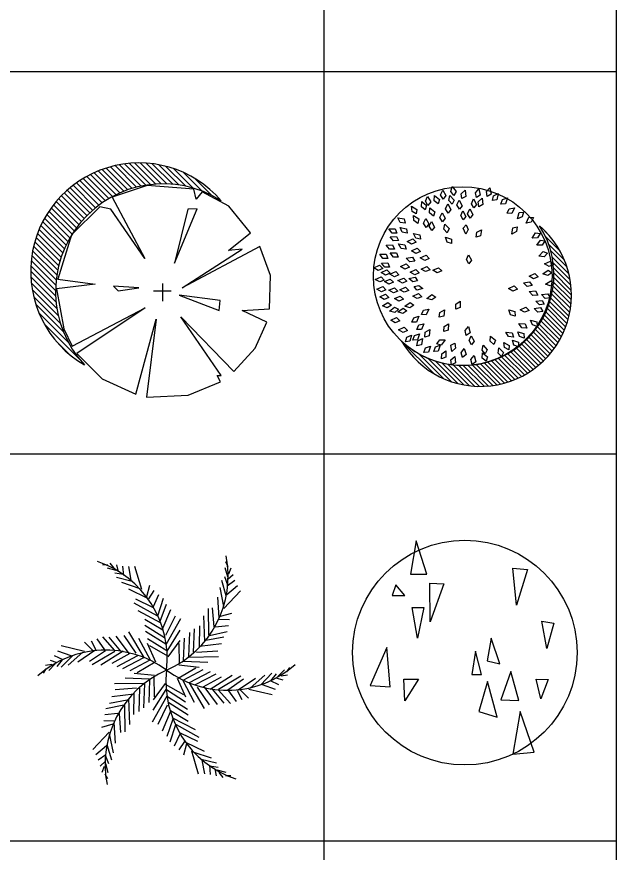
# Model space of a CAD drawing. Header units: millimetres. Extents: x -4017 to 59953, y -688 to 66564.
# Drawn here: x 55647 to 59953, y 34195 to 40200 of the extents above; entities that cross this region are included whole.
import ezdxf

# ---------------------------------------------------------------- set-up
doc = ezdxf.new("R2010")
doc.units = ezdxf.units.MM
doc.layers.add('www.cad-blocks.net', color=7, linetype='Continuous')

# ---------------------------------------------------------------- blocks, each defined once
blk = doc.blocks.new('A$C516926BB')
for p, q in [((60.31176071131927, 38.51941162519506), (60.31176071131904, -2.748136466834694e-06)), ((62.41206010361475, 38.51941162519506), (62.41206010361452, -2.748136466834694e-06)), ((7.570399702672148e-07, 30.43024590444702), (62.41206010361452, 30.43024590444702)), ((7.570399702672148e-07, 27.68761861799976), (62.41206010361452, 27.68761861799976)), ((7.570399702672148e-07, 24.90842295286348), (62.41206010361452, 24.90842295286348))]:
    blk.add_line(p, q)
blk = doc.blocks.new('A$C52A303F9')
at = {"color": 7}
for p, q in [((0.9368374744435641, 1.53162327277505), (0.7869125495542448, 1.68154819766437)), ((0.6411569596555182, 1.466467197123393), (0.4838106567408431, 1.623813500038068)), ((0.6694746761500028, 1.478242435122183), (0.5127492811368484, 1.634967830135338)), ((0.6987471372476648, 1.489062928517797), (0.5426714372074457, 1.645138628558243)), ((0.7290291809852079, 1.498873839273529), (0.5736381361707572, 1.654264884087979)), ((0.7603866862518771, 1.507609288500362), (0.6057228790314184, 1.662273095720593)), ((0.7928993135615201, 1.515189615683767), (0.6390149317071518, 1.669073997538362)), ((0.8266642708317704, 1.521517612906791), (0.6736238799589955, 1.674558003779794)), ((0.8618016070058729, 1.526473231225964), (0.7096861265965799, 1.678588711635257)), ((0.8984618598146881, 1.529905932910424), (0.747374444731804, 1.680993347993308)), ((0.9771805491195664, 1.531373152592096), (0.8285983483006021, 1.679955353411287)), ((1.019831814162217, 1.528814842042721), (0.8728431880238077, 1.675803468181357)), ((1.065271021902845, 1.523468588795367), (0.9202431019400592, 1.668496508758381)), ((1.114212075813384, 1.514620489378331), (0.971721385649289, 1.657111179542198)), ((1.167804084894897, 1.501121434790093), (1.028856387345968, 1.640069132339022)), ((0.5366223444646039, 1.410629994341207), (0.3769893908583981, 1.570262947947413)), ((0.561510190166473, 1.42583510313284), (0.4024267795462038, 1.584918513753109)), ((0.5872099162020277, 1.440228331590561), (0.4286885833851102, 1.598749664407251)), ((0.6137481576049595, 1.453783044680677), (0.4558046373711022, 1.611726564914534)), ((1.228133329206912, 1.480885144971126), (1.094818319550313, 1.614200154627724)), ((1.299880470542121, 1.449230958129419), (1.178430961141885, 1.570680467529428)), ((0.4448117190581797, 1.342068801774531), (0.2830527436674402, 1.50382777716527)), ((0.4666313883067232, 1.360342087019262), (0.3053978762061433, 1.521575599120069)), ((0.4891987982264254, 1.377867631592835), (0.3284932659280457, 1.538573163891215)), ((0.512524460164741, 1.394634924147795), (0.3523516565480804, 1.554807727764455)), ((0.3837817089952296, 1.282819948357655), (0.2204401839176171, 1.446161473435495)), ((0.4033895759773714, 1.303305035869016), (0.2405786938129495, 1.466115918033211)), ((0.4237325132239675, 1.323055053115468), (0.2614484477871883, 1.485339118552247)), ((0.3294014073374001, 1.21692138653566), (0.1644231109912653, 1.381899682881794)), ((0.3467812893920836, 1.239634458974251), (0.1823583496750416, 1.404057398691293)), ((0.3649106861125802, 1.26159801674703), (0.2010325506719255, 1.425476152187684)), ((0.2969383393058251, 1.169198545580684), (0.1308072559356788, 1.335329628951058)), ((0.312782200014226, 1.193447639365559), (0.1472354518348311, 1.358994387544953)), ((0.2676549768218592, 1.1182959990781), (0.1002947399097138, 1.285656235990245)), ((0.2818883367510807, 1.144155593642154), (0.1151539284910541, 1.31089000190218)), ((0.230159741032594, 1.03551237138754), (0.06074314035481621, 1.204928972065545)), ((0.2417542360483367, 1.064010830865072), (0.07305802864925681, 1.23270703826438)), ((0.2542658807528824, 1.091592140653802), (0.08625327711069986, 1.259604744295984)), ((0.2099213120579861, 0.9755648913755977), (0.03892547558984916, 1.146560727843735)), ((0.2195298345659467, 1.006049323360912), (0.04934939304166619, 1.176229764885193)), ((0.1940560481323246, 0.911244246314709), (0.02123202955590386, 1.084068264891357)), ((0.201402476482599, 0.9439907724577097), (0.02952965929694074, 1.115863589643595)), ((0.1879831789860873, 0.8772241609676712), (0.01411751031787389, 1.051089829635885)), ((0.1801914800430495, 0.8048299509241588), (0.003878529518487994, 0.9811429014489477)), ((0.1833091235562279, 0.8418052619042555), (0.008290046529737083, 1.016824338930746)), ((0.1794989317302225, 0.7253365902504356), (-1.090152181859594e-07, 0.9048356309958763)), ((0.1788325829927544, 0.7660958934811788), (0.001045438448500136, 0.9438830380256604)), ((0.1825532670923167, 0.6821893003950663), (0.001018212357394077, 0.8637243551299889)), ((0.1885111411600064, 0.6361384718341014), (0.004478123490116559, 0.8201714895039913)), ((0.1981497562505865, 0.5864069022502463), (0.0109195602087766, 0.7736370982920562)), ((0.212744280668403, 0.5317194233391547), (0.02116306985431038, 0.7233006341532473)), ((0.2346832506204919, 0.4696874988937907), (0.03657125665063177, 0.6677994928636508)), ((0.2696681597215047, 0.3946096352995028), (0.05974820386313695, 0.6045295911578705)), ((0.3455213579641168, 0.2786634825636156), (0.0971757011061527, 0.5270091394215797)), ((0.268778496848654, 0.3153133891858033), (0.1898312326454743, 0.394260653388983))]:
    blk.add_line(p, q, dxfattribs=at)
at = {"color": 0, "linetype": 'ByBlock'}
for p, q in [((0.8367484880100164, 1.520838247979327), (0.5854155696665657, 1.437026269069065)), ((1.171859045801511, 1.492900921675982), (0.8367484880100164, 1.520838247979327)), ((1.187567353198119, 1.421311523023405), (1.171859045801511, 1.492900921675982)), ((1.231201540410439, 1.473694009842347), (1.187567353198119, 1.421311523023405)), ((1.42319196414519, 1.372421201992438), (1.231201540410439, 1.473694009842347)), ((0.5854155696665657, 1.437026269069065), (0.821040180613636, 0.9952672968963725)), ((0.4964018277530613, 1.365436870416715), (0.2939391990873901, 1.166383420504872)), ((0.5766887322240564, 1.349722124371056), (0.4964018277530613, 1.365436870416715)), ((0.821040180613636, 0.9952672968963725), (0.5766887322240564, 1.349722124371056)), ((1.033975014210228, 0.9620917219110652), (1.196294190640401, 1.353214290158803)), ((1.128224858589192, 1.349722124371056), (1.033975014210228, 0.9620917219110652)), ((1.196294190640401, 1.353214290158803), (1.128224858589192, 1.349722124371056)), ((1.578529670621265, 1.180352083656544), (1.42319196414519, 1.372421201992438)), ((0.2939391990873901, 1.166383420504872), (0.1944532522431928, 0.8468502509094833)), ((1.421446596656551, 1.052888032397277), (1.578529670621265, 1.180352083656544)), ((1.646599002672701, 1.082571441594609), (1.088081406353695, 0.7839912667268436)), ((1.721649804678009, 0.8730414943190681), (1.646599002672701, 1.082571441594609)), ((1.088081406353695, 0.7839912667268436), (1.519187176012338, 1.061618446866987)), ((1.519187176012338, 1.061618446866987), (1.421446596656551, 1.052888032397277)), ((0.1944532522431928, 0.8468502509094833), (0.4632398454716622, 0.8101825101364284)), ((1.714668334724138, 0.6338281378459669), (1.721649804678009, 0.8730414943190681)), ((0.4632398454716622, 0.8101825101364284), (0.1857264148006834, 0.7787530180448812)), ((0.7756606259126784, 0.7857373496208311), (0.595887774597486, 0.7962138469845286)), ((0.595887774597486, 0.7962138469845286), (0.6290497568788851, 0.7630382719992213)), ((0.6290497568788851, 0.7630382719992213), (0.7756606259126784, 0.7857373496208311)), ((0.9501973747624106, 0.690503939949167), (0.9501973747624106, 0.8171668417121509)), ((0.1857264148006834, 0.7787530180448812), (0.2380874394555121, 0.4906493405410401)), ((1.008365356057993, 0.7620933386017441), (0.8821280427109741, 0.7620933386017441)), ((1.362104102047624, 0.6949410391348465), (1.067136996491627, 0.7333548628018889)), ((1.067136996491627, 0.7333548628018889), (1.353377264605342, 0.6233516404822694)), ((1.353377264605342, 0.6233516404822694), (1.362104102047624, 0.6949410391348465)), ((0.2974299340644393, 0.3666774550697482), (0.822785548102047, 0.6408124694219168)), ((0.822785548102047, 0.6408124694219168), (0.3323372838344767, 0.3142949682508061)), ((1.519187176012338, 0.621605557588282), (1.714668334724138, 0.6338281378459669)), ((1.695469292350708, 0.5377935786780199), (1.519187176012338, 0.621605557588282)), ((0.7564615835392487, 0.02269912495899007), (0.9018979392596975, 0.5612938057961401)), ((0.9018979392596975, 0.5612938057961401), (0.8315123855445563, 4.733738023787737e-08)), ((1.077609201422774, 0.5779534852392771), (1.458099313915, 0.1833387512035642)), ((1.367340204513084, 0.1554014249002194), (1.077609201422774, 0.5779534852392771)), ((0.2380874394555121, 0.4906493405410401), (0.2974299340644393, 0.3666774550697482)), ((1.611691652902891, 0.3509627090240883), (1.695469292350708, 0.5377935786780199)), ((0.3323372838344767, 0.3142949682508061), (0.51385550263808, 0.130956264384622)), ((1.458099313915, 0.1833387512035642), (1.611691652902891, 0.3509627090240883)), ((0.51385550263808, 0.130956264384622), (0.7564615835392487, 0.02269912495899007)), ((1.339414324697145, 0.1554014249002194), (1.367340204513084, 0.1554014249002194)), ((1.363849469536262, 0.1100032696569997), (1.339414324697145, 0.1554014249002194)), ((1.131715593566014, 0.01396871048905268), (1.363849469536262, 0.1100032696569997)), ((0.8315123855445563, 4.733738023787737e-08), (1.131715593566014, 0.01396871048905268))]:
    blk.add_line(p, q, dxfattribs=at)
at = {"color": 7}
blk.add_arc((0.7780576213422137, 0.9035397778827701), 0.7780588094768616, 40.62302626699228, 239.7449716165339, dxfattribs=at)
blk.add_arc((0.9522156517380154, 0.7583543583268693), 0.7734218140113027, 57.42645715111826, 222.9415407211324)
blk = doc.blocks.new('A$C1A4762B1')
h = blk.add_hatch()
h.set_pattern_fill('ANSI31', color=256, scale=300, angle=90, style=0)
h.set_pattern_definition([(315, (-0.03251415907789124, -100.876983926699), (-0.01405736376202106, -0.01405736376202107), [])])
edge = h.paths.add_edge_path()
edge.add_arc((0.6399890328257243, 0.5456041143222592), 0.5456048750358502, 210.2550283715033, 409.3769737304388)
edge.add_arc((0.5381794115876346, 0.6677304488014215), 0.5423532347990035, -132.9415407071951, 32.57354284294058, ccw=False)
at = {"linetype": 'ByBlock'}
for points in [[(0.4170594409479236, 1.119759024174073), (0.4025232894694, 1.145326404947127), (0.4148749046860303, 1.174002539858748), (0.4340019186424797, 1.141132139911178)], [(0.4813610464302656, 1.141801075871854), (0.4634565656763243, 1.165133890283187), (0.4717596580310328, 1.19523275686106), (0.4952129804648848, 1.165295363480482)], [(0.5302315095123049, 1.123070468809374), (0.5263963831780529, 1.152230072122848), (0.548639662904634, 1.174141704169415), (0.5539767136529008, 1.136487730343106)], [(0.6169231846276944, 1.129090115836334), (0.61091537579955, 1.157880685342434), (0.6314554833766124, 1.181396362935402), (0.6395970522128209, 1.144247732913755)], [(0.6817924940417015, 1.136304103005614), (0.676548237764564, 1.165243495457844), (0.6977031012543193, 1.18820770375396), (0.704859317732371, 1.150856740964173)], [(0.7122761053676641, 1.111278199133039), (0.7181310291391583, 1.140100248453791), (0.7462904244209767, 1.153588449568133), (0.7390937472850965, 1.116245261517179)], [(0.3104750669499481, 1.05533052634928), (0.2878383787115126, 1.074107400556841), (0.2892538292755944, 1.105298418681286), (0.3187668637581282, 1.08131328471768)], [(0.3268779855266075, 1.082208699275952), (0.3123418340478565, 1.107776080049007), (0.3246934492647142, 1.136452214960855), (0.3438204632209363, 1.103581815013058)], [(0.3874999636780103, 1.092041460844257), (0.3646327881583602, 1.110536945243666), (0.3656623830540866, 1.1417430832023), (0.3954697908322942, 1.118124778920446)], [(0.4722625395918385, 1.089935981436838), (0.4520164908285551, 1.111268777055102), (0.4571268883294124, 1.142070837851634), (0.4835819466954945, 1.114749861616247)], [(0.5147569657910935, 1.059679339763534), (0.5002208143123426, 1.085246720536588), (0.5125724295292002, 1.113922855448436), (0.5316994434854223, 1.08105245550064)], [(0.6011815242657121, 1.067189126267749), (0.5866453727869612, 1.092756507040804), (0.5989969880035915, 1.121432641952424), (0.6181240019600409, 1.088562242004855)], [(0.6313271583051119, 1.074642005986334), (0.6281985357882149, 1.103885849450535), (0.6509653569194143, 1.125252996371046), (0.6553899823907159, 1.087480935995018)], [(0.7638564792762281, 1.090951669313654), (0.7732274973757285, 1.118829522157739), (0.802837608347545, 1.128735300277867), (0.7910823336540034, 1.092567367347101)], [(0.2570372379477703, 1.031681241116075), (0.2317123298475963, 1.046635828677381), (0.2281697704486305, 1.077657327429506), (0.2611091318422041, 1.058649320522136)], [(0.3589832772886439, 1.018158683925776), (0.3365894808769099, 1.037224583896432), (0.3384051940995505, 1.068394862968262), (0.3676079150957321, 1.044032865061354)], [(0.4471214431071076, 1.03714928406248), (0.4325852916285839, 1.062716664835534), (0.4449369068452143, 1.091392799747155), (0.4640639208016637, 1.058522399799585)], [(0.5786367292923842, 1.007108745668575), (0.5641005778136332, 1.032676126441856), (0.5764521930302635, 1.061352261353477), (0.595579206986713, 1.02848186140568)], [(0.8010789547452077, 1.035610253575442), (0.813704656002983, 1.062173053261631), (0.8442840568529846, 1.068480458083286), (0.8283033825086932, 1.033970692753655)], [(0.1894649745356674, 0.9757906076165455), (0.1605439358584135, 0.9811351544867648), (0.1465600930698656, 1.009051731153704), (0.1840246561787353, 1.002516261264645)], [(0.2666905803491773, 0.9751879644127257), (0.2422640123979818, 0.991568850760359), (0.2405044886043015, 1.022742352135083), (0.2723007839549609, 1.00187847287998)], [(0.3156050191580562, 0.9507836064158255), (0.3010688676793052, 0.97635098718888), (0.3134204828959355, 1.005027122100728), (0.3325474968523849, 0.9721567221529313)], [(0.4133025440009988, 0.9845786899675204), (0.3987663925222478, 1.010146070740575), (0.4111180077391055, 1.038822205652423), (0.4302450216953275, 1.005951805704626)], [(0.537302898528651, 0.9958437178179338), (0.5227667470499, 1.021411098591216), (0.5351183622665303, 1.050087233502836), (0.5542453762229798, 1.017216833555267)], [(0.8989271047771581, 1.043073826086356), (0.8913466157569019, 1.014656809254348), (0.8624258482889218, 1.002889382985813), (0.8718589548884665, 1.039731239012326)], [(0.9580185144407096, 1.009472593624196), (0.945025844998554, 0.9830873477437763), (0.9143619562253207, 0.9772044031371934), (0.930819427586357, 1.011489348696387)], [(0.2018943393134123, 0.9160796253745502), (0.1732560825230394, 0.922775960746776), (0.1605981838442858, 0.9513182226223762), (0.1977146386955155, 0.9430312065801445)], [(0.3494239182639376, 0.9320087920611968), (0.3348877667851866, 0.9575761728342513), (0.3472393820020443, 0.9862523077460992), (0.3663663959582664, 0.9533819077983026)], [(0.4423810211410455, 0.919029328916622), (0.4223827598993921, 0.9405945835344482), (0.4278486419741512, 0.9713355536732706), (0.4539863230172614, 0.9437107914968692)], [(0.5559137929899407, 0.9654752494520835), (0.5683373972342451, 0.9388173291094972), (0.5537099901368947, 0.9112325131134185), (0.5373003810611863, 0.9455403924646362)], [(0.8609854752273804, 0.9549368900291029), (0.8562039632279266, 0.9259174516746498), (0.8285644078405312, 0.9113937438173707), (0.8343705907504955, 0.9489782365719748)], [(0.1414605230486359, 0.916402177738064), (0.1120501175712434, 0.9165389588411017), (0.09334213095485211, 0.9415368457255227), (0.1313719087956997, 0.9417414257379733)], [(0.2825862528836751, 0.8804962268818599), (0.2538330770537414, 0.8866805246673266), (0.2406679344796885, 0.9149923973170644), (0.2779263401198477, 0.9073689424083113)], [(0.6151331819460211, 0.8931600390278618), (0.6193243250065734, 0.922270603763991), (0.6466632038002444, 0.9373526731924358), (0.6416215568131065, 0.8996580097602873)], [(0.9978860571932273, 0.9143358618384809), (0.9824536784346947, 0.8892992417538608), (0.9513705514386857, 0.8863458829721367), (0.9710000870081785, 0.9189186812698154)], [(0.1504735619348594, 0.8726255923206736), (0.1211056331676446, 0.8710395849641372), (0.1009656474536769, 0.8948988407651086), (0.1389181586196173, 0.8973304558289783)], [(0.1958296417776637, 0.8208094552603598), (0.1666912781643077, 0.8248027528131843), (0.1514238430240766, 0.8520385479396282), (0.1891518847685347, 0.8472530780845773)], [(0.2555773948470232, 0.8630428403414498), (0.2285096681014238, 0.8515394135370116), (0.2014419413562791, 0.8671028733313051), (0.2362916395409229, 0.8823279970433759)], [(0.4686503749580879, 0.8539533670768833), (0.4408762482523798, 0.8636274843570391), (0.4312935812235992, 0.8933437358796255), (0.4673313260834675, 0.8811952050618856)], [(1.026999060660728, 0.8698999992761856), (1.010496159289687, 0.8455557000309), (0.9793142442401859, 0.8439521771044838), (1.000336957358286, 0.8756436805201702)], [(0.1257777663795423, 0.8212706164154042), (0.09637261150669474, 0.8206983172606215), (0.07706740106618781, 0.8452379171305893), (0.1150811933639488, 0.846359278246382)], [(0.2818802245312781, 0.8067177010889282), (0.2548124977859061, 0.7952142742842625), (0.227744771040534, 0.8107777340787834), (0.2625944692251778, 0.8260028577906269)], [(1.041462207471341, 0.7972569252797257), (1.021424212413876, 0.7757285855043392), (0.9903647872708916, 0.7789215812315433), (1.015994940259134, 0.8070178641421535)], [(0.0866254454870159, 0.7646830496405528), (0.05724185572648821, 0.7659461063319668), (0.0395049772537277, 0.7916421420957249), (0.07751468933679462, 0.7903900865976539)], [(0.1489922388138893, 0.7729848913077149), (0.1195865768731892, 0.7735305150335989), (0.1012279122319342, 0.7987860598607313), (0.1392568591265899, 0.7984619399805979)], [(0.2481702002978636, 0.749803710966944), (0.2190926126561408, 0.7453895795283643), (0.196743061959296, 0.767192806252524), (0.2342834791136283, 0.7732774537764726)], [(0.3344870216637901, 0.7654128310330179), (0.307419294918418, 0.7539094042283523), (0.280351568173046, 0.7694728640228732), (0.3152012663576897, 0.7846979877347167)], [(0.5711206598705303, 0.7329928359090445), (0.5565845083920067, 0.7585602166823264), (0.568936123608637, 0.7872363515939469), (0.5880631375650864, 0.7543659516463777)], [(0.05642544821353113, 0.7053324504338434), (0.02935772146815907, 0.6938290236294051), (0.002289994722787014, 0.7093924834236986), (0.03713969290765817, 0.7246176071357695)], [(0.09708841590008888, 0.7134970389756745), (0.06769783238701166, 0.7124088017953909), (0.04796495346386109, 0.7366058388317924), (0.08595321333882566, 0.7383941249629515)], [(0.2161043675400833, 0.7136573709285585), (0.1890366407947113, 0.7021539441241202), (0.1619689140493392, 0.7177174039184138), (0.196818612233983, 0.7329425276304846)], [(0.339939217400115, 0.698093911134265), (0.312871490654743, 0.6865904843295993), (0.2858037639093709, 0.7021539441241202), (0.3206534620940147, 0.7173790678359637)], [(0.4096386137694026, 0.6903121812370046), (0.3825708870240305, 0.6788087544323389), (0.3555031602786585, 0.6943722142268598), (0.3903528584635296, 0.7095973379387033)], [(1.078888157549045, 0.7292208307230794), (1.051820430803673, 0.7177174039184138), (1.024752704058301, 0.7332808637129347), (1.059602402242945, 0.7485059874247781)], [(0.06554013751883758, 0.6361784080390862), (0.03847241077346553, 0.6246749812344206), (0.01140468402809347, 0.6402384410289415), (0.04625438221273726, 0.6554635647407849)], [(0.1003405736307741, 0.6769946134179463), (0.0732009629782624, 0.6656618206004623), (0.04623175305914629, 0.6813953779942494), (0.08117661103528917, 0.6964008022341659)], [(0.1532124525760992, 0.6672937731200363), (0.126038763653014, 0.6560429380522237), (0.09911715972998536, 0.671857815672638), (0.1341071442700468, 0.6867577095479191)], [(0.2642393790417827, 0.630730203550911), (0.2353719152501981, 0.6251034643842104), (0.2121297847106689, 0.6459526005755833), (0.2493827822577259, 0.6536024390939019)], [(0.274365292873199, 0.6790471533863638), (0.2472975661278269, 0.6675437265819255), (0.2202298393824549, 0.683107186376219), (0.255079537567326, 0.6983323100882899)], [(0.9861811934461002, 0.655801900823235), (0.9591134667007282, 0.6442984740187967), (0.9320457399553561, 0.6598619338130902), (0.9668954381399999, 0.6750870575251611)], [(1.068451295102705, 0.6797703221982374), (1.044133757821328, 0.6632280115984486), (1.014558374641183, 0.67323699864437), (1.045786693125592, 0.6949417902867481)], [(0.1203040739508197, 0.6227220141336147), (0.0932363472054476, 0.6112185873291764), (0.06616862046007554, 0.62678204712347), (0.1010183186449467, 0.6420071708355408)], [(0.2009087736603306, 0.6289283602238811), (0.1739371801463676, 0.6172013059167512), (0.1467415720971985, 0.6325402111833682), (0.1814640685238373, 0.648053241109892)], [(0.2438917645047241, 0.5966773370198553), (0.2722686471693123, 0.6044067088998872), (0.2969776965796882, 0.5853188596454402), (0.2603862964526797, 0.5749566546510323)], [(0.8623463435860685, 0.5820446348409405), (0.8352786168406965, 0.5705412080365022), (0.8082108900950971, 0.5861046678307957), (0.8430605882799682, 0.6013297915428666)], [(0.949792657850594, 0.6033013209782894), (0.9208667193211113, 0.5979833571193467), (0.8978486924349909, 0.6190796494524875), (0.9351813031887559, 0.6263309962189396)], [(1.084101693700632, 0.6161564396268204), (1.05903745682258, 0.6007689548052895), (1.029962282711949, 0.6121495243151003), (1.062171070215982, 0.6323707968547296)], [(0.07521334624016163, 0.5776619027315064), (0.04814561949478957, 0.5661584759268408), (0.02107789274941752, 0.5817219357213617), (0.0559275909340613, 0.5969470594332051)], [(0.09260786426420964, 0.5319708946328774), (0.06554013751883758, 0.5204674678282117), (0.03847241077346553, 0.5360309276227326), (0.07332210895810931, 0.5512560513345761)], [(0.1467433177549538, 0.5705412080365022), (0.1196755910095817, 0.5590377812318366), (0.09260786426420964, 0.5746012410263575), (0.1274575624488534, 0.5898263647382009)], [(0.2123825551125265, 0.57426290494368), (0.1853148283671544, 0.5627594781392418), (0.1582471016217823, 0.5783229379337627), (0.1930967998064261, 0.5935480616456061)], [(0.2893951561889025, 0.5363570326758236), (0.2623274294435305, 0.5248536058711579), (0.2352597026981584, 0.5404170656656788), (0.2701094008828022, 0.5556421893775223)], [(0.9834144442393153, 0.5464438068904656), (0.9540812043005644, 0.544310336921626), (0.9334997250577999, 0.5677898135793384), (0.9714002828145567, 0.5709288544092033)], [(1.057361345124264, 0.5289776263480235), (1.0281034726695, 0.5259830380889525), (1.006840872409384, 0.5488475289450889), (1.044632810800294, 0.5530990284778454)], [(0.1081282602817737, 0.4849571532959089), (0.08270158667278338, 0.4701762558740938), (0.05390821243827304, 0.4822520462053035), (0.08659350210655248, 0.501693694666983)], [(0.1804258027411834, 0.5213367634787573), (0.1533580759958113, 0.5098333366743191), (0.1262903492504392, 0.5253967964686126), (0.161140047435083, 0.5406219201806834)], [(0.2431794665321831, 0.4854759924560312), (0.2184256199755055, 0.4695939982468644), (0.1891302632391216, 0.4803951641852109), (0.220931298806363, 0.5012518176192771)], [(0.3729832797494055, 0.5340235297705931), (0.3490313164268173, 0.516956189251232), (0.3192452197536113, 0.5263194983306221), (0.3499940373644677, 0.5486984185711208)], [(0.4939843320789805, 0.4624669024694867), (0.4945749745636476, 0.4918716946108361), (0.5198585964899394, 0.5101916720732333), (0.5194762555386205, 0.4721632659666284)], [(1.022871567687844, 0.4909371061708043), (0.9936997053823688, 0.4871963697416959), (0.971860174466201, 0.5095104460456241), (1.009531223509157, 0.5147256085181198)], [(0.1504758738649343, 0.461248657019496), (0.1278510230990832, 0.4424575211507999), (0.09745429296162911, 0.4495934800131636), (0.126464781419827, 0.4741840760821106)], [(0.2003577031218811, 0.4523818846716949), (0.1758390707304898, 0.4361391224351792), (0.1463886933095182, 0.4465101581449744), (0.1778809151676342, 0.4678302383056234)], [(0.2883817179126709, 0.4293747370745677), (0.3007925097954285, 0.4560386247178485), (0.3313199805920704, 0.4625927561394292), (0.3156184976887744, 0.4279550701567132)], [(0.3944559735971325, 0.4132915897216662), (0.3980172920767018, 0.442485898586483), (0.4250239883831455, 0.4581550232121572), (0.4207977981889144, 0.4203602461650462)], [(0.8489267194815966, 0.4201483178253511), (0.8207922432895884, 0.42871814330897), (0.8100436131978768, 0.4580328164793173), (0.8465329720634145, 0.4473168216493377)], [(0.9320457399553561, 0.4544919317431777), (0.9049780132099841, 0.4429885049387394), (0.877910286464612, 0.4585519647330329), (0.9127599846492558, 0.4737770884451038)], [(1.014228989041158, 0.4480798709455485), (0.9851645951359842, 0.4435796858008416), (0.9627506022661692, 0.4653166597292966), (1.000272843684797, 0.4715124046012988)], [(0.1582471016217823, 0.3925764286479989), (0.1311793748764103, 0.3810730018433333), (0.1041116481310382, 0.3966364616378542), (0.138961346315682, 0.4118615853496976)], [(0.2310402915140912, 0.3835399514782694), (0.2415266052948937, 0.4110177221791673), (0.2715116843537544, 0.4197227865543027), (0.2583091302039975, 0.3840576997110929)], [(0.2046005836732547, 0.3347209585426754), (0.1775328569278827, 0.3232175317380097), (0.1504651301825106, 0.3387809915325306), (0.1853148283671544, 0.3540061152443741)], [(0.2600311508526829, 0.3410314911159276), (0.2723185685217686, 0.3677524571619415), (0.302815419753415, 0.3744476178685545), (0.2872742014558298, 0.3397377289400083)], [(0.4209701592526471, 0.3278898141136324), (0.4227858724752878, 0.3572444363205705), (0.4488110953320756, 0.3744946794256521), (0.4468440726741392, 0.3365152550295534)], [(0.55638341244412, 0.3050692137094302), (0.55004875271743, 0.3337896375496712), (0.5703202498814335, 0.3575372587918082), (0.5788835310568174, 0.3204835670578632)], [(0.9177920927211289, 0.3490373588360853), (0.8884146219359081, 0.3504355253771791), (0.8707960966460178, 0.3762128541477523), (0.9087996491348349, 0.3747860206474343)], [(0.9801023728068685, 0.3588646877838073), (0.9519319161036037, 0.3673154882517338), (0.9410594439541455, 0.3965844557990295), (0.9775937823478671, 0.3860228283801916)], [(0.1920033119702111, 0.2667932198351082), (0.1993413718682859, 0.2952738015767409), (0.2281608138671345, 0.3072872471614119), (0.2190419954117715, 0.2703663451466127)], [(0.236603833843219, 0.2763053986145678), (0.246232895291314, 0.3040951779414627), (0.2759335668999938, 0.3137260251485259), (0.26384349681598, 0.2776686256172525)], [(0.3076840734386224, 0.2953991993758791), (0.310556498267033, 0.3246693178418809), (0.3371864850414568, 0.3409704502050772), (0.333852025742317, 0.3030865850803366)], [(0.5871495499904995, 0.2487280330376507), (0.5725197891795233, 0.2742419656633501), (0.5847662205828783, 0.3029631778558723), (0.6040135793202808, 0.2701631010688743)], [(0.7218547088814375, 0.2513281375288443), (0.699284150265612, 0.2701844506143516), (0.7008092104354091, 0.3013703016274576), (0.7302377688158685, 0.2772815945793354)], [(0.8379013089684122, 0.2950499368641886), (0.8086431885026286, 0.2980421009997372), (0.7924511534267822, 0.3247385635377213), (0.8303210579590541, 0.3212491242823035)], [(0.9023983100109945, 0.2888971752868201), (0.8743144208162903, 0.2976313510980617), (0.8637373716387629, 0.327008368350107), (0.9001634524649944, 0.3160792105029486)], [(0.2606177035336259, 0.2430673580570328), (0.2660210586157064, 0.2719774672450512), (0.2939660177203223, 0.2859045047107429), (0.2873543663640703, 0.2484533108454343)], [(0.3803191205927305, 0.2540571254285169), (0.3976137000429389, 0.2778455297686833), (0.4288314829670981, 0.2784227136501158), (0.406777910978235, 0.2474397212488384)], [(0.4881626582280205, 0.2586918702666026), (0.491449380147742, 0.2294653734113581), (0.4687984413922095, 0.2079754202836739), (0.4641696164912901, 0.2457230008105853)], [(0.8102566202494472, 0.218339267201145), (0.7845113880784993, 0.2325580463289043), (0.7800765814786246, 0.2634646087767578), (0.8135498837900741, 0.2454134623321806)], [(0.8692556091659753, 0.2372731979139644), (0.8415308205455858, 0.2470878173853635), (0.8320987359268202, 0.2768522070427935), (0.8680745083054262, 0.2645213653293013)], [(0.3027762479368903, 0.2020693282529464), (0.3120160085634325, 0.2299909593475604), (0.3415791892621201, 0.2400359311698139), (0.3299941998252507, 0.2038130947905756)], [(0.3614647811014038, 0.2090270530370617), (0.3709912779474962, 0.2368521589173724), (0.4006562253616721, 0.2465924878051737), (0.3886992306966022, 0.2104907408365762)], [(0.4084591846719832, 0.1644253589863638), (0.4088907062252929, 0.1938329166639505), (0.4340748267582057, 0.2122894381379865), (0.4338982669301004, 0.174259519886391)], [(0.534365583219369, 0.1728973647354906), (0.5257786339359427, 0.2010266192833114), (0.5441078605358598, 0.2263035368996498), (0.555575711681513, 0.1900434452600166)], [(0.6690519417870746, 0.194230289376037), (0.6503237305071252, 0.2169072548181248), (0.6575441042789407, 0.2472840438936146), (0.6820540140104185, 0.2182053544361224)], [(0.7676255796141049, 0.1778878785016786), (0.747078935544323, 0.198931311607339), (0.7517518526217373, 0.2298027702370291), (0.7785918313918501, 0.2028598417541616)], [(0.4670617721424151, 0.1285714554576316), (0.4645462406861043, 0.1578744034475221), (0.4877555256693995, 0.1787600971754273), (0.4913881836712335, 0.1409036624324926)], [(0.5907404771091933, 0.1314845941815292), (0.5841898442399724, 0.1601565293869953), (0.6042820405061775, 0.1840560432131042), (0.6131239486464892, 0.1470678489338297)], [(0.6743387476160478, 0.1502806752089327), (0.6513843593847923, 0.168667809850831), (0.6522663634043511, 0.1998784679799428), (0.6821851330084883, 0.1764013923318544)]]:
    blk.add_lwpolyline(points, close=True, dxfattribs=at)
blk.add_circle((0.5348608752233304, 0.6598569146779028), 0.534860873559635)
for centre, radius, start, end in [((0.6399890328257243, 0.5456041143222592), 0.5456048750358502, 210.2550283715033, 49.37697373043883), ((0.5381794115876346, 0.6677304488014215), 0.5423532347990035, 227.0584592928049, 32.57354284294066)]:
    blk.add_arc(centre, radius, start, end)
blk = doc.blocks.new('A$C1697704D')
at = {"color": 0}
for p, q in [((0.5019219928283292, 1.575131262245122), (0.4637424813272446, 1.576896431633941)), ((0.548727413705592, 1.553810353697372), (0.5198379583091537, 1.589628499888249)), ((0.5780763529771775, 1.527549420869946), (0.5671028643214413, 1.577864817667205)), ((0.616970177730991, 1.50084721193889), (0.6106417148416767, 1.568189098419225)), ((0.6707682140579436, 1.465793143278006), (0.6525472818389062, 1.564335966059616)), ((0.7460035993610745, 1.399096851808281), (0.6965456220659689, 1.564217470576978)), ((1.366770186124086, 1.563529786070376), (1.349209112462404, 1.59747678560143)), ((0.5631721355721311, 1.535901270199929), (0.4989102493245809, 1.552282172712466)), ((0.61533688963641, 1.506669801388853), (0.552708281079731, 1.517228106611128)), ((1.363421075436918, 1.490870629742403), (1.345476415184066, 1.554713486739047)), ((1.363640267820301, 1.473787278876898), (1.401727951171551, 1.508448293760694)), ((1.371708441410647, 1.512334663028923), (1.388283149514791, 1.555262729295237)), ((0.6761275530730018, 1.457882593416571), (0.5646007504094541, 1.486027170309853)), ((0.7348254374480803, 1.405360738165427), (0.6030350900241501, 1.449767735051864)), ((1.352332603540162, 1.354039065887946), (1.320943129643638, 1.464696363506846)), ((1.364188248678147, 1.431078909571397), (1.342017708267576, 1.490596008464308)), ((1.359962380511206, 1.426753146379951), (1.415117954711832, 1.465904697253791)), ((0.7888782914887997, 1.335812395791208), (0.6542808634108042, 1.401421805744576)), ((0.7818856760352446, 1.349545555905934), (0.803018052448806, 1.430943383120393)), ((0.7963303979056491, 1.331636472408718), (0.8356335633377512, 1.393037273956452)), ((1.336196268279082, 1.2769442977376), (1.308758695968208, 1.41328154350299)), ((1.336360662549851, 1.264131785897916), (1.454630376467776, 1.389523944455959)), ((1.356503673661564, 1.362635662865841), (1.432733826490221, 1.427686858695324)), ((0.8259341607188162, 1.270881276271666), (0.70251489912539, 1.330226797306523)), ((0.8301197013502133, 1.278350539627581), (0.8687085535336792, 1.36468838071778)), ((0.8613567464260541, 1.211772743638676), (0.901783554133317, 1.336339495320999)), ((1.302992042101778, 1.195358998836127), (1.292512764481899, 1.344728453403832)), ((0.8555379281001478, 1.210126077574841), (0.6915915594940998, 1.301996407390561)), ((0.8786085593426378, 1.17266125491642), (0.9227614134024407, 1.295140048747044)), ((1.227474276325665, 1.074786922015164), (1.225063160439504, 1.262703755342045)), ((1.265287957257215, 1.130802126638173), (1.254973073975407, 1.267359064126822)), ((0.885601180624235, 1.158928105205177), (0.7195620342170059, 1.247063800703472)), ((0.8928486137838263, 1.110700671380755), (0.9553769184633438, 1.257233929181211)), ((0.9196453005185958, 1.071147885749269), (0.9875329442131715, 1.209770593690337)), ((1.19816714176045, 1.023152404897019), (1.191475347608048, 1.21101431914758)), ((1.311389004233661, 1.208281359310604), (1.392447804266794, 1.23067910475902)), ((0.9091814460261958, 1.052474722160241), (0.7680508876374006, 1.141374518555722)), ((0.8965746692799712, 1.108612708407691), (0.7682555550666166, 1.185426018594171)), ((0.9222477137395799, 1.005893972643662), (1.026886252841905, 1.192625598122959)), ((1.303101638259932, 1.186817326024084), (1.375927894275264, 1.183480199465293)), ((0.7625877128130014, 0.9113457419464339), (0.6531925921774473, 1.095331154795531)), ((0.9185216582473004, 1.007981935616499), (0.7736650431061207, 1.098969682019515)), ((0.9294951469030366, 0.9576665388190122), (1.022750862495286, 1.106610561019124)), ((1.083904115549785, 0.91916936054713), (1.090273536463201, 1.090112696729193)), ((1.117765906890554, 0.9495046119361632), (1.124190137773439, 1.116177114485254)), ((1.160079458408973, 0.9884913900114043), (1.162442203471755, 1.138025617377707)), ((1.23180974065076, 1.070571012390701), (1.359901155172338, 1.097843758500858)), ((1.273849301740256, 1.130911975119488), (1.367914518726366, 1.140661981526819)), ((0.4175276723774459, 0.9651694372091697), (0.3840045817942155, 1.02990736531342)), ((0.4805693123416859, 0.967788855330582), (0.4250929475390421, 1.04437669001527)), ((0.5538459185070224, 0.9615520220725102), (0.4661813116927078, 1.05884602764263)), ((0.5963433801016436, 0.9569367805227103), (0.5123500216614048, 1.056413656792301)), ((0.6571228662189696, 0.9382887331660186), (0.5614854486375407, 1.065706442672081)), ((0.7047749391981597, 0.9417189433575004), (0.6186679307531904, 1.069822699979795)), ((0.807977627440323, 0.8935084839797582), (0.7256161313400753, 1.048742284450555)), ((0.9257690959786942, 0.9597544992304847), (0.7883645872582292, 1.046566322251238)), ((0.9351093081997988, 0.9152617126865152), (1.021167733824996, 1.033887371595938)), ((1.045761634152996, 0.8887791794500117), (1.052240651224338, 1.051180842817985)), ((1.206564091972496, 1.036074765218018), (1.334710304472765, 1.05907668277905)), ((0.3339418495427253, 0.9553153567349), (0.1662141583299217, 0.9950438169453264)), ((0.3947955845333126, 0.961614487419638), (0.3348691609139678, 1.020614569185682)), ((0.8475083781193007, 0.8771680754498448), (0.7878047194030842, 1.011009660592208)), ((0.933476020109083, 0.9210843021346591), (0.803064137234287, 0.9941629728825774)), ((1.016125710979168, 0.8627696912506053), (1.01420777790554, 1.012248989060254)), ((1.160024660296358, 0.9927622290390445), (1.318190382557532, 1.011877777333666)), ((0.1813067099515138, 0.8944443563832465), (0.1198226728615737, 0.9226346919897424)), ((0.2385634531281084, 0.9235077712364728), (0.1441123680806413, 0.956999398186781)), ((0.2480938622645681, 0.9241938183529328), (0.1679565334973177, 0.8416810976270881)), ((0.3229280819007272, 0.9487667312523627), (0.2185753067876703, 0.8568364823711363)), ((0.410185162118978, 0.9608036877793893), (0.2860670116644997, 0.8770436431650523)), ((0.4849451161892375, 0.9604294404578013), (0.3718407378819393, 0.8832180240037815)), ((0.5523625645100765, 0.9556894463842127), (0.3908273117863246, 0.8596429428728243)), ((0.6117329515955134, 0.9561259911306479), (0.4523855993406869, 0.8563997723802004)), ((0.6607941236027273, 0.9404716092187755), (0.5301122643265899, 0.8677506920407723)), ((0.7157144518712357, 0.9233204010486133), (0.5681596625997827, 0.8455476948947762)), ((0.7589164554292438, 0.909162865893677), (0.6076904193746486, 0.8292072761146301)), ((1.0839589136624, 0.9148985215215362), (1.297992573400279, 0.9176447341519633)), ((1.13916927405603, 0.949779233216077), (1.29316392619171, 0.9602981845330305)), ((0.101317885026674, 0.8618259814925295), (0.05585372152609125, 0.8547160614175482)), ((0.1240499728708073, 0.8653809312820613), (0.07773274687247067, 0.8179189767977277)), ((0.1387349978926977, 0.8741124328173555), (0.08967382588571127, 0.8897668147290005)), ((0.1754475536899918, 0.8959411826417636), (0.1349894855438833, 0.8469823889711279)), ((0.80430637456152, 0.8913256106047811), (0.6604228487653927, 0.815735770255742)), ((0.841649221861644, 0.8786649017085892), (0.7131552720604759, 0.8022642746468591)), ((1.011899842812227, 0.8584439280609786), (1.15766192715364, 0.843228001826219)), ((1.04581643219467, 0.8845083456635621), (1.221433643882847, 0.878218567392878)), ((1.789147106027485, 0.8087488146475152), (1.809765543866888, 0.840930644791797)), ((0.05945071943597213, 0.8319517669990546), (0.03883228159656937, 0.7997699368568192)), ((0.8366979826512306, 0.7822566535876376), (0.6909358983098173, 0.7974725798223972)), ((1.006948603601813, 0.762035679938208), (1.135442553402982, 0.8384363070019845)), ((1.044291450901937, 0.7493749710438351), (1.188174976698065, 0.8249648113910553)), ((1.089681370034214, 0.7315377157551666), (1.240907406088809, 0.8114933055339861)), ((1.132883373592222, 0.7173801806002302), (1.280438162863675, 0.79515288675384)), ((1.236864873867944, 0.6845745905161493), (1.396212226122771, 0.7843008092665968)), ((1.296235260953381, 0.6850111352644035), (1.457770513677133, 0.7810576387757919)), ((1.52566974356273, 0.6919338503962535), (1.630022518675787, 0.7838640992754335)), ((1.600503963198889, 0.7165067632959108), (1.68064129196614, 0.7990194840194818)), ((1.673150271773466, 0.7447593990048063), (1.713608339919347, 0.7937181926756693)), ((1.72454785259265, 0.7753196503667823), (1.770865078590987, 0.8227816048511158)), ((1.747279940436783, 0.7788746001560867), (1.792744103937366, 0.785984520231068)), ((0.7646389118010575, 0.72580206012708), (0.5506052520631783, 0.7230558474966529)), ((0.8027813932687877, 0.7561922359850541), (0.6271641815806106, 0.7624820142557382)), ((0.7646937099136721, 0.7215312210994398), (0.7583242890002566, 0.5505878849173769)), ((0.8028361913145545, 0.7519214021986045), (0.7963571742391196, 0.5895197388288125)), ((0.9134885172636587, 0.725438868962101), (0.8274300916384618, 0.6068132100526782)), ((0.8324721144842897, 0.7779308903961919), (0.8343900475579176, 0.6284515925883625)), ((1.001089447344157, 0.7635325061987714), (1.060793106060373, 0.6296909210545891)), ((1.040620198027227, 0.7471920976668116), (1.122981694123382, 0.5919582971982891)), ((1.086010112650456, 0.7293548397024097), (1.19540523328601, 0.5453694268533127)), ((1.18780370186073, 0.7002289724277944), (1.318485561140733, 0.7729498896078439)), ((1.363652709273993, 0.6802711411908149), (1.476757087581518, 0.7574825576448347)), ((1.438412663344479, 0.6798968938694543), (1.562530813798958, 0.7636569384835639)), ((1.667291115511716, 0.7462562252653697), (1.728775152601884, 0.7180658896588739)), ((1.70986282757076, 0.7665881488294417), (1.758923999577746, 0.7509337669175693)), ((0.7094285514074272, 0.6909213484325392), (0.5554338992717476, 0.6804023971158131)), ((0.7308319185767687, 0.6911959697104066), (0.7244076876900181, 0.5245234671633625)), ((0.9191026785604208, 0.6830340428275576), (0.8258469629681713, 0.5340900206297192)), ((0.9151218053582397, 0.7196162795121381), (1.04553368822917, 0.6465376087660388)), ((0.9228287294847632, 0.6809460824163125), (1.060233238209094, 0.5941342593973786)), ((1.143822886265298, 0.6989816382892968), (1.229929894714132, 0.5708778816667746)), ((1.191474959244488, 0.7024118484825976), (1.287112376825917, 0.5749941389767628)), ((1.252254445361814, 0.683763801125906), (1.336247803802053, 0.5842869248563147)), ((1.294751906956435, 0.679148559576106), (1.38241651377075, 0.5818545540039395)), ((1.368028513121772, 0.6729117263162152), (1.423504877924415, 0.5963238916315277)), ((1.431070153086011, 0.6755311444396739), (1.464593243669242, 0.6107932163331498)), ((1.453802240930145, 0.6790860942289783), (1.51372866454949, 0.6200860124629344)), ((1.514655975920732, 0.6853852249139436), (1.682383667133536, 0.6456567647035172)), ((1.610034372339214, 0.7171928104123708), (1.704485457382816, 0.6837011834618352)), ((0.6420337334909618, 0.6046258164305982), (0.5138875209947855, 0.5816238988677469)), ((0.6885731651668721, 0.647938352609799), (0.5304074429097909, 0.6288228043149502)), ((0.6504306837030072, 0.6175481767497786), (0.6571224778554097, 0.4296862625010363)), ((0.6885183670544848, 0.6522091916353929), (0.686155621991702, 0.5026749642709092)), ((0.9263501117238775, 0.6348066090031352), (0.8217115726215525, 0.4480749835236111)), ((0.9300761672159297, 0.6327186460321172), (1.074932782357337, 0.5417308996270549)), ((0.616788084812697, 0.5701295692560961), (0.4886966702911195, 0.5428568231459394)), ((0.621123549137792, 0.565913659633452), (0.6235346650239535, 0.3779968263067985)), ((0.9289525249448616, 0.5695526958993469), (0.8610648812502859, 0.4309299879582795)), ((0.9394163794372616, 0.5882258594863288), (1.080546937826057, 0.4993260630928944)), ((0.5747485237232013, 0.5097886065291277), (0.4806833067368643, 0.5000386001217976)), ((0.5833098682062428, 0.5098984550083969), (0.5936247514880506, 0.3733415175197479)), ((0.9557492116796311, 0.5299999102678612), (0.8932209070039789, 0.3834666524674049)), ((0.9520231561834862, 0.5320878732409255), (1.080342270396841, 0.455274563054445)), ((0.9629966448392224, 0.4817724764434388), (1.129035791250544, 0.393636780943325)), ((0.5372088212297967, 0.4324192223380123), (0.4561500211966631, 0.4100214768875503)), ((0.5454961872035256, 0.4538832556245325), (0.472669931188193, 0.4572203821815037)), ((0.5456057833616796, 0.4453415828106699), (0.5560850609815589, 0.2959721282429655)), ((0.9699892661208196, 0.4680393267321961), (0.9258364120610167, 0.3455605329015725)), ((0.9872410790374033, 0.428927838007894), (0.9468142713301404, 0.3043610863276172)), ((0.9930598973633096, 0.4305745040737747), (1.157006265969358, 0.338704174256236)), ((0.5122371629136069, 0.3765687957509272), (0.3939674489956815, 0.2511766371926569)), ((0.5124015571843756, 0.3637562839112434), (0.5398391294952489, 0.2274190381438075)), ((1.018478124113244, 0.3623500420210348), (0.9798892719297783, 0.2760122009290171)), ((1.022663664744641, 0.3698193053751311), (1.146082926338067, 0.3104737843402745)), ((1.052267427557808, 0.3090641092398982), (1.012964262125706, 0.2476633076921644)), ((1.059719533978523, 0.3048881858555887), (1.194316962052653, 0.2392787759019939)), ((0.4920941518018935, 0.2780649187827748), (0.4158639989732364, 0.213013722951473)), ((0.496265221923295, 0.2866615157586239), (0.5276546958195922, 0.1760042181417703)), ((1.066712149428213, 0.2911550257426825), (1.045579773014651, 0.2097571985282229)), ((1.102594226102383, 0.2416037298403353), (1.152052203397488, 0.07648311107163863)), ((0.4886354449522514, 0.2139474352668458), (0.4334798707516256, 0.1747958843948254)), ((0.4844095767853105, 0.209621672077219), (0.506580117195881, 0.1501045731843078)), ((1.113772388015377, 0.2353398434831888), (1.245562735439307, 0.1909328465969793)), ((1.172470272390456, 0.1828179882302265), (1.283997075054003, 0.1546734113369439)), ((0.4849575576431562, 0.166913302771718), (0.4468698742919059, 0.1322522878861037)), ((0.4768893840528108, 0.1283659186196928), (0.4603146759486663, 0.08543785235156065)), ((0.4851767500306323, 0.149829951906213), (0.5031214102793911, 0.08598709490956935)), ((1.177829611405514, 0.1749074383708376), (1.196050543624324, 0.0763646155890001)), ((1.231627647736332, 0.1398533697079074), (1.237956110621781, 0.07251148322939116)), ((1.233260935827047, 0.1340307802597636), (1.295889544383726, 0.123472475035669)), ((0.4818276393393717, 0.07717079557824036), (0.4993887130010535, 0.04322379604718662)), ((1.27052147248628, 0.1131511607768516), (1.281494961142016, 0.06283576398141122)), ((1.285425689891326, 0.1047993114486871), (1.349687576138876, 0.08841840893614972)), ((1.299870411757865, 0.08689022795147139), (1.328759867154304, 0.05107208176036693)), ((1.346675832635128, 0.0655693194014475), (1.384855344136213, 0.06380415001490292))]:
    blk.add_line(p, q, dxfattribs=at)
for centre, major_axis, ratio, start_param, end_param in [((0.6295782496890752, 1.495682681398421), (-0.7368408504020119, 4.964224710509901e-08), 0.9999996362023729, 1.982290026200012, 3.339696398042729), ((0.1920833622054943, 0.9027809977499146), (-0.7368408504019356, 3.115781356167328e-08), 0.9999996362024102, 3.029487552309157, 4.386893924153052), ((0.4868040252481478, 0.227448607175802), (-0.7368408504021389, 2.851213048635745e-07), 0.9999996362018613, 4.076685448173246, 5.434091820013799), ((1.36179380021531, 1.413251974472814), (-0.7368408504019823, 6.856465989408334e-08), 0.9999996362021413, 0.9350925006845459, 2.292498872525557), ((1.219019575774382, 0.1450179002501955), (-0.7368408504020119, 4.964224710509901e-08), 0.9999996362023729, -1.159302627389781, 0.1981037444529357), ((1.656514463257963, 0.7379195838987016), (0.7368408504019677, 1.25448738984959e-07), 0.9999996362019685, 3.0294873397709, 4.386893711615323)]:
    blk.add_ellipse(centre, major_axis=major_axis, ratio=ratio, start_param=start_param, end_param=end_param, dxfattribs=at)
blk = doc.blocks.new('A$C54BB79D3')
for p, q in [((0.4565238099623912, 1.609932969548026), (0.4164719017221614, 1.369787533403724)), ((0.5329865289952522, 1.369787533403724), (0.4565238099623912, 1.609932969548026)), ((1.151969985131245, 1.413450393880339), (1.257561320064042, 1.402534629348338)), ((1.177457667258523, 1.147834972261307), (1.151969985131245, 1.413450393880339)), ((1.257561320064042, 1.402534629348338), (1.177457667258523, 1.147834972261307)), ((0.4164719017221614, 1.369787533403724), (0.5329865289952522, 1.369787533403724)), ((0.3108805667891374, 1.293377675807733), (0.2853930483363456, 1.216967818211742)), ((0.3764199934819317, 1.216967818211742), (0.3108805667891374, 1.293377675807733)), ((0.5548329500013551, 1.30429334151404), (0.6567831874874628, 1.300654786278756)), ((0.5584740474482714, 1.027762353014623), (0.5548329500013551, 1.30429334151404)), ((0.6567831874874628, 1.300654786278756), (0.5584740474482714, 1.027762353014623)), ((0.2853930483363456, 1.216967818211742), (0.3764199934819317, 1.216967818211742)), ((0.4273951940622283, 1.129642196084433), (0.5111399443146638, 1.129642196084433)), ((0.467447102302458, 0.9113281901779828), (0.4273951940622283, 1.129642196084433)), ((0.5111399443146638, 1.129642196084433), (0.467447102302458, 0.9113281901779828)), ((1.359511557550377, 1.031400908250362), (1.446897568923987, 1.016846588482622)), ((1.395922368343463, 0.8349182337562979), (1.359511557550377, 1.031400908250362)), ((1.446897568923987, 1.016846588482622), (1.395922368343463, 0.8349182337562979)), ((0.9954036132921829, 0.9113281901779828), (0.9662749973927021, 0.7475927104542279)), ((1.057301942538516, 0.7257612802159201), (0.9954036132921829, 0.9113281901779828)), ((0.2465840823783765, 0.8442900483603353), (0.1257456723469659, 0.5708155332251863)), ((0.2714627326076879, 0.5601606678685584), (0.2465840823783765, 0.8442900483603353)), ((0.8825300834660084, 0.8167254575791958), (0.8570425650129891, 0.6493514226199295)), ((0.9262230891526997, 0.6493514226199295), (0.8825300834660084, 0.8167254575791958)), ((0.9662749973927021, 0.7475927104542279), (1.057301942538516, 0.7257612802159201)), ((1.13740575901852, 0.6711827540329978), (1.064584137432121, 0.4674230678936055)), ((1.195662990817937, 0.4637845126583215), (1.13740575901852, 0.6711827540329978)), ((0.3674224924102418, 0.6169865834967823), (0.4740446477926525, 0.6169865834967823)), ((0.3745307015722119, 0.4607153896370164), (0.3674224924102418, 0.6169865834967823)), ((0.4740446477926525, 0.6169865834967823), (0.3745307015722119, 0.4607153896370164)), ((0.8570425650129891, 0.6493514226199295), (0.9262230891526997, 0.6493514226199295)), ((1.31991351801571, 0.6169865834967823), (1.405211209586469, 0.613434895827595)), ((1.351900213732506, 0.4749218438380467), (1.31991351801571, 0.6169865834967823)), ((1.405211209586469, 0.613434895827595), (1.351900213732506, 0.4749218438380467)), ((0.1257456723469659, 0.5708155332251863), (0.2714627326076879, 0.5601606678685584)), ((0.9699160948396184, 0.5984114516727459), (0.9080177655932857, 0.3837360010018074)), ((1.039096618979102, 0.3437117945859427), (0.9699160948396184, 0.5984114516727459)), ((1.064584137432121, 0.4674230678936055), (1.195662990817937, 0.4637845126583215)), ((0.9080177655932857, 0.3837360010018074), (1.039096618979102, 0.3437117945859427)), ((1.202945185711769, 0.3837360010018074), (1.150226786635585, 0.07678124118729102)), ((1.30489542319765, 0.09265069273465087), (1.202945185711769, 0.3837360010018074)), ((1.150226786635585, 0.07678124118729102), (1.30489542319765, 0.09265069273465087))]:
    blk.add_line(p, q)
blk.add_circle((0.806732146431159, 0.806731866820428), 0.8067319776176505)

msp = doc.modelspace()

# ---------------------------------------------------------------- block references
for name, p, xscale, yscale, zscale in [('A$C52A303F9', (55747.34466934473, 37468.64099810812), 1000, 1000, 1000), ('A$C1A4762B1', (58208.64412330965, 37546.22291578625), 1200, 1200, 1200), ('A$C54BB79D3', (58058.97387584474, 34828.51425874482), 1000, 1000, 1000), ('A$C1697704D', (55799.1216790703, 34688.40848657138), 1000, 1000, 1000)]:
    msp.add_blockref(name, p, dxfattribs=dict(xscale=xscale, yscale=yscale, zscale=zscale))
at = {"layer": 'www.cad-blocks.net', "color": 155, "true_color": 0x546d8e, "xscale": 1000, "yscale": 1000, "zscale": 1000}
msp.add_blockref('A$C516926BB', (-2458.724652816185, 9375.590504619991), dxfattribs=at)

doc.saveas('drawing.dxf')
